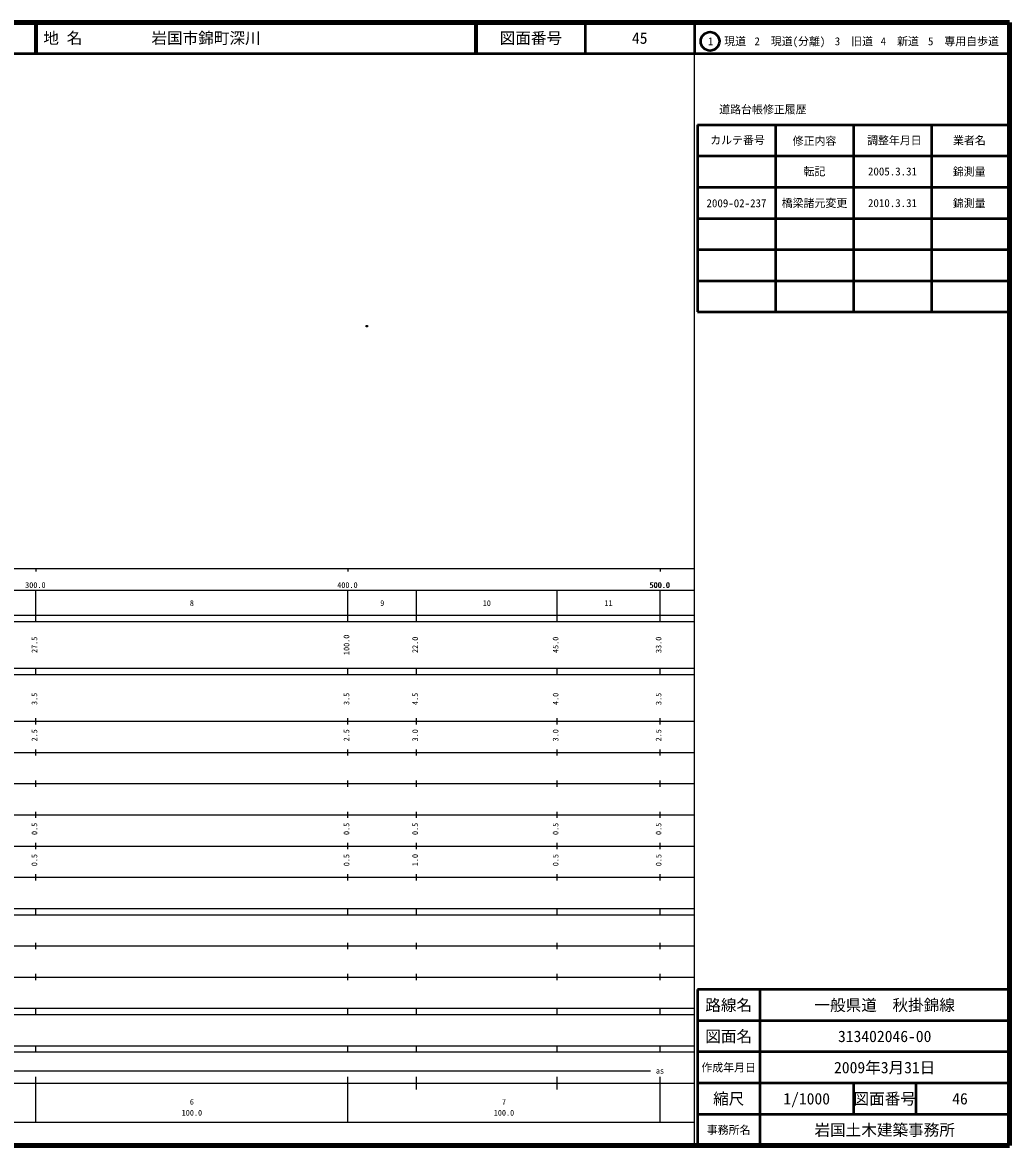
# Model space of a CAD drawing. Units: millimetres on the paper. Extents: x 40 to 680, y 20 to 380.
# Drawn here: x 363.7 to 680, y 20 to 380 of the extents above; entities that cross this region are included whole.
import ezdxf
from ezdxf.enums import TextEntityAlignment as Align

# ---------------------------------------------------------------- set-up
doc = ezdxf.new("R2010")
doc.units = ezdxf.units.MM
doc.header["$PDMODE"] = 32
doc.header["$PDSIZE"] = 0.5
doc.layers.add('M-OTRS', color=6, linetype='Continuous')
doc.layers.add('M-TTL-TXT', color=7, linetype='Continuous')
for name, color, linetype, lineweight in [('M-TTL', 2, 'Continuous', 140), ('M-TTL-BAND', 7, 'Continuous', 25), ('M-TTL-FRAM', 2, 'Continuous', 50), ('M-TTL-LINE', 7, 'Continuous', 50)]:
    doc.layers.add(name, color=color, linetype=linetype, lineweight=lineweight)
doc.styles.add('ＭＳ ゴシック', font='')
doc.styles.get('ＭＳ ゴシック').set_extended_font_data('MS Gothic')

msp = doc.modelspace()

# ---------------------------------------------------------------- linework, layer by layer
at = {"layer": 'M-OTRS'}
msp.add_point((474.072, 282.65), dxfattribs=at)
at = {"layer": 'M-TTL'}
for p, q in [((680, 380), (40, 380)), ((680, 20), (680, 380)), ((40, 20), (680, 20))]:
    msp.add_line(p, q, dxfattribs=at)
at = {"layer": 'M-TTL-BAND'}
for p, q in [((579, 20), (579, 370)), ((40, 205), (579, 205)), ((368, 205), (368, 204)), ((468, 205), (468, 204)), ((568, 205), (568, 204)), ((68, 198), (579, 198)), ((368, 188), (368, 198)), ((468, 188), (468, 198)), ((490, 188), (490, 198)), ((535, 188), (535, 198)), ((568, 188), (568, 198)), ((40, 190), (579, 190)), ((40, 188), (579, 188)), ((40, 173), (579, 173)), ((368, 171), (368, 173)), ((468, 171), (468, 173)), ((490, 171), (490, 173)), ((535, 171), (535, 173)), ((568, 171), (568, 173)), ((40, 171), (579, 171)), ((40, 156), (579, 156)), ((368, 155), (368, 157)), ((468, 155), (468, 157)), ((490, 155), (490, 157)), ((535, 155), (535, 157)), ((568, 155), (568, 157)), ((46, 146), (579, 146)), ((368, 145), (368, 147)), ((468, 145), (468, 147)), ((490, 145), (490, 147)), ((535, 145), (535, 147)), ((568, 145), (568, 147)), ((368, 135), (368, 137)), ((468, 135), (468, 137)), ((490, 135), (490, 137)), ((535, 135), (535, 137)), ((568, 135), (568, 137)), ((52, 136), (579, 136)), ((46, 126), (579, 126)), ((368, 125), (368, 127)), ((468, 125), (468, 127)), ((490, 125), (490, 127)), ((535, 125), (535, 127)), ((568, 125), (568, 127)), ((52, 116), (579, 116)), ((368, 115), (368, 117)), ((468, 115), (468, 117)), ((490, 115), (490, 117)), ((535, 115), (535, 117)), ((568, 115), (568, 117)), ((46, 106), (579, 106)), ((368, 105), (368, 107)), ((468, 105), (468, 107)), ((490, 105), (490, 107)), ((535, 105), (535, 107)), ((568, 105), (568, 107)), ((40, 96), (579, 96)), ((40, 94), (579, 94)), ((368, 94), (368, 96)), ((468, 94), (468, 96)), ((490, 94), (490, 96)), ((535, 94), (535, 96)), ((568, 94), (568, 96)), ((49, 84), (579, 84)), ((368, 83), (368, 85)), ((468, 83), (468, 85)), ((490, 83), (490, 85)), ((535, 83), (535, 85)), ((568, 83), (568, 85)), ((40, 74), (579, 74)), ((368, 73), (368, 75)), ((468, 73), (468, 75)), ((490, 73), (490, 75)), ((535, 73), (535, 75)), ((568, 73), (568, 75)), ((40, 64), (579, 64)), ((40, 62), (579, 62)), ((368, 62), (368, 64)), ((468, 62), (468, 64)), ((490, 62), (490, 64)), ((535, 62), (535, 64)), ((568, 62), (568, 64)), ((40, 52), (579, 52)), ((368, 50), (368, 52)), ((468, 50), (468, 52)), ((490, 50), (490, 52)), ((535, 50), (535, 52)), ((568, 50), (568, 52)), ((40, 50), (579, 50)), ((71, 44), (565, 44)), ((40, 40), (579, 40)), ((368, 27.5), (368, 42)), ((468, 27.5), (468, 42)), ((490, 38), (490, 42)), ((535, 38), (535, 42)), ((568, 27.5), (568, 42)), ((68, 27.5), (579, 27.5))]:
    msp.add_line(p, q, dxfattribs=at)
at = {"layer": 'M-TTL-FRAM'}
for p, q in [((580, 347.197), (580, 287.197)), ((580, 347.197), (680, 347.197)), ((580, 287.197), (680, 287.197)), ((680, 70), (580, 70)), ((580, 70), (580, 20))]:
    msp.add_line(p, q, dxfattribs=at)
at = {"layer": 'M-TTL-LINE'}
for p, q in [((367.75, 380), (367.75, 370)), ((368.25, 380), (368.25, 370)), ((508.747, 380), (508.747, 370)), ((509.247, 380), (509.247, 370)), ((543.997, 380), (543.997, 370)), ((579, 380), (579, 370)), ((40, 370), (680, 370)), ((605, 347.197), (605, 287.197)), ((630, 347.197), (630, 287.197)), ((655, 347.197), (655, 287.197)), ((580, 337.197), (680, 337.197)), ((580, 327.197), (680, 327.197)), ((580, 317.197), (680, 317.197)), ((580, 307.197), (680, 307.197)), ((580, 297.197), (680, 297.197)), ((600, 70), (600, 20)), ((680, 60), (580, 60)), ((680, 50), (580, 50)), ((680, 40), (580, 40)), ((630, 40), (630, 30)), ((650, 40), (650, 30)), ((680, 30), (580, 30))]:
    msp.add_line(p, q, dxfattribs=at)
msp.add_circle((584.031, 373.958), 3, dxfattribs=at)

# ---------------------------------------------------------------- texts
at = {"layer": 'M-TTL-BAND', "style": 'ＭＳ ゴシック'}
for s, p in [('300.0', (367.844, 198.195)), ('400.0', (467.844, 198.195)), ('500.0', (567.844, 198.195)), ('500.0', (568, 198.195)), ('8', (418, 192.405)), ('9', (479, 192.405)), ('10', (512.5, 192.405)), ('11', (551.5, 192.405)), ('as', (568, 42.5)), ('6', (418, 32.523)), ('7', (518, 32.523)), ('100.0', (418, 29.033)), ('100.0', (518, 29.033))]:
    msp.add_text(s, height=1.833, dxfattribs=at).set_placement(p, align=Align.BOTTOM_CENTER)
for s, p in [('27.5', (369, 180.5)), ('100.0', (469, 180.5)), ('22.0', (491, 180.5)), ('45.0', (536, 180.5)), ('33.0', (569, 180.5)), ('3.5', (369, 163.174)), ('3.5', (469, 163.174)), ('4.5', (491, 163.174)), ('4.0', (536, 163.174)), ('3.5', (569, 163.174)), ('2.5', (369, 151.5)), ('2.5', (469, 151.5)), ('3.0', (491, 151.5)), ('3.0', (536, 151.5)), ('2.5', (569, 151.5)), ('0.5', (369, 121.5)), ('0.5', (469, 121.5)), ('0.5', (491, 121.5)), ('0.5', (536, 121.5)), ('0.5', (569, 121.5)), ('0.5', (369, 111.5)), ('0.5', (469, 111.5)), ('1.0', (491, 111.5)), ('0.5', (536, 111.5)), ('0.5', (569, 111.5))]:
    msp.add_text(s, height=1.833, rotation=90, dxfattribs=at).set_placement(p, align=Align.BOTTOM_CENTER)
at = {"layer": 'M-TTL-TXT', "style": 'ＭＳ ゴシック'}
for s, p in [('地 名', (370.38, 375)), ('岩国市錦町深川', (405.024, 375))]:
    msp.add_text(s, height=3.666, dxfattribs=at).set_placement(p, align=Align.MIDDLE_LEFT)
for s, height, p in [('図面番号', 3.666, (526.622, 375)), ('45', 3.666, (561.497, 375)), ('1\u3000現道', 2.566, (589.448, 373.958)), ('2\u3000現道(分離)', 2.566, (609.619, 373.958)), ('3\u3000旧道', 2.566, (630.121, 373.958)), ('4\u3000新道', 2.566, (644.824, 373.958)), ('5\u3000専用自歩道', 2.566, (665.228, 373.958)), ('道路台帳修正履歴', 2.566, (600.968, 352.113)), ('カルテ番号', 2.566, (592.839, 342.277)), ('修正内容', 2.566, (617.509, 342.023)), ('調整年月日', 2.566, (643.089, 342.197)), ('業者名', 2.566, (667.134, 342.197)), ('転記', 2.566, (617.5, 332.245)), ('2005.3.31', 2.566, (642.5, 332.245)), ('錦測量', 2.566, (667.077, 332.189)), ('2009-02-237', 2.566, (592.5, 322.05)), ('橋梁諸元変更', 2.566, (617.5, 322.107)), ('2010.3.31', 2.566, (642.5, 322.107)), ('錦測量', 2.566, (667.077, 322.05)), ('路線名', 3.666, (590, 65)), ('路線名', 3.666, (590, 65)), ('一般県道\u3000秋掛錦線', 3.666, (640, 65)), ('図面名', 3.666, (590, 55)), ('図面名', 3.666, (590, 55)), ('313402046-00', 3.666, (640, 55)), ('2009年3月31日', 3.666, (640, 45)), ('作成年月日', 2.566, (590, 45)), ('作成年月日', 2.566, (590, 45)), ('縮尺', 3.666, (590, 35)), ('縮尺', 3.666, (590, 35)), ('1/1000', 3.666, (615, 35)), ('図面番号', 3.666, (640, 35)), ('図面番号', 3.666, (640, 35)), ('46', 3.666, (664.125, 35)), ('事務所名', 2.566, (590, 25)), ('事務所名', 2.566, (590, 25)), ('岩国土木建築事務所', 3.666, (640, 25))]:
    msp.add_text(s, height=height, dxfattribs=at).set_placement(p, align=Align.MIDDLE_CENTER)

doc.saveas('drawing.dxf')
